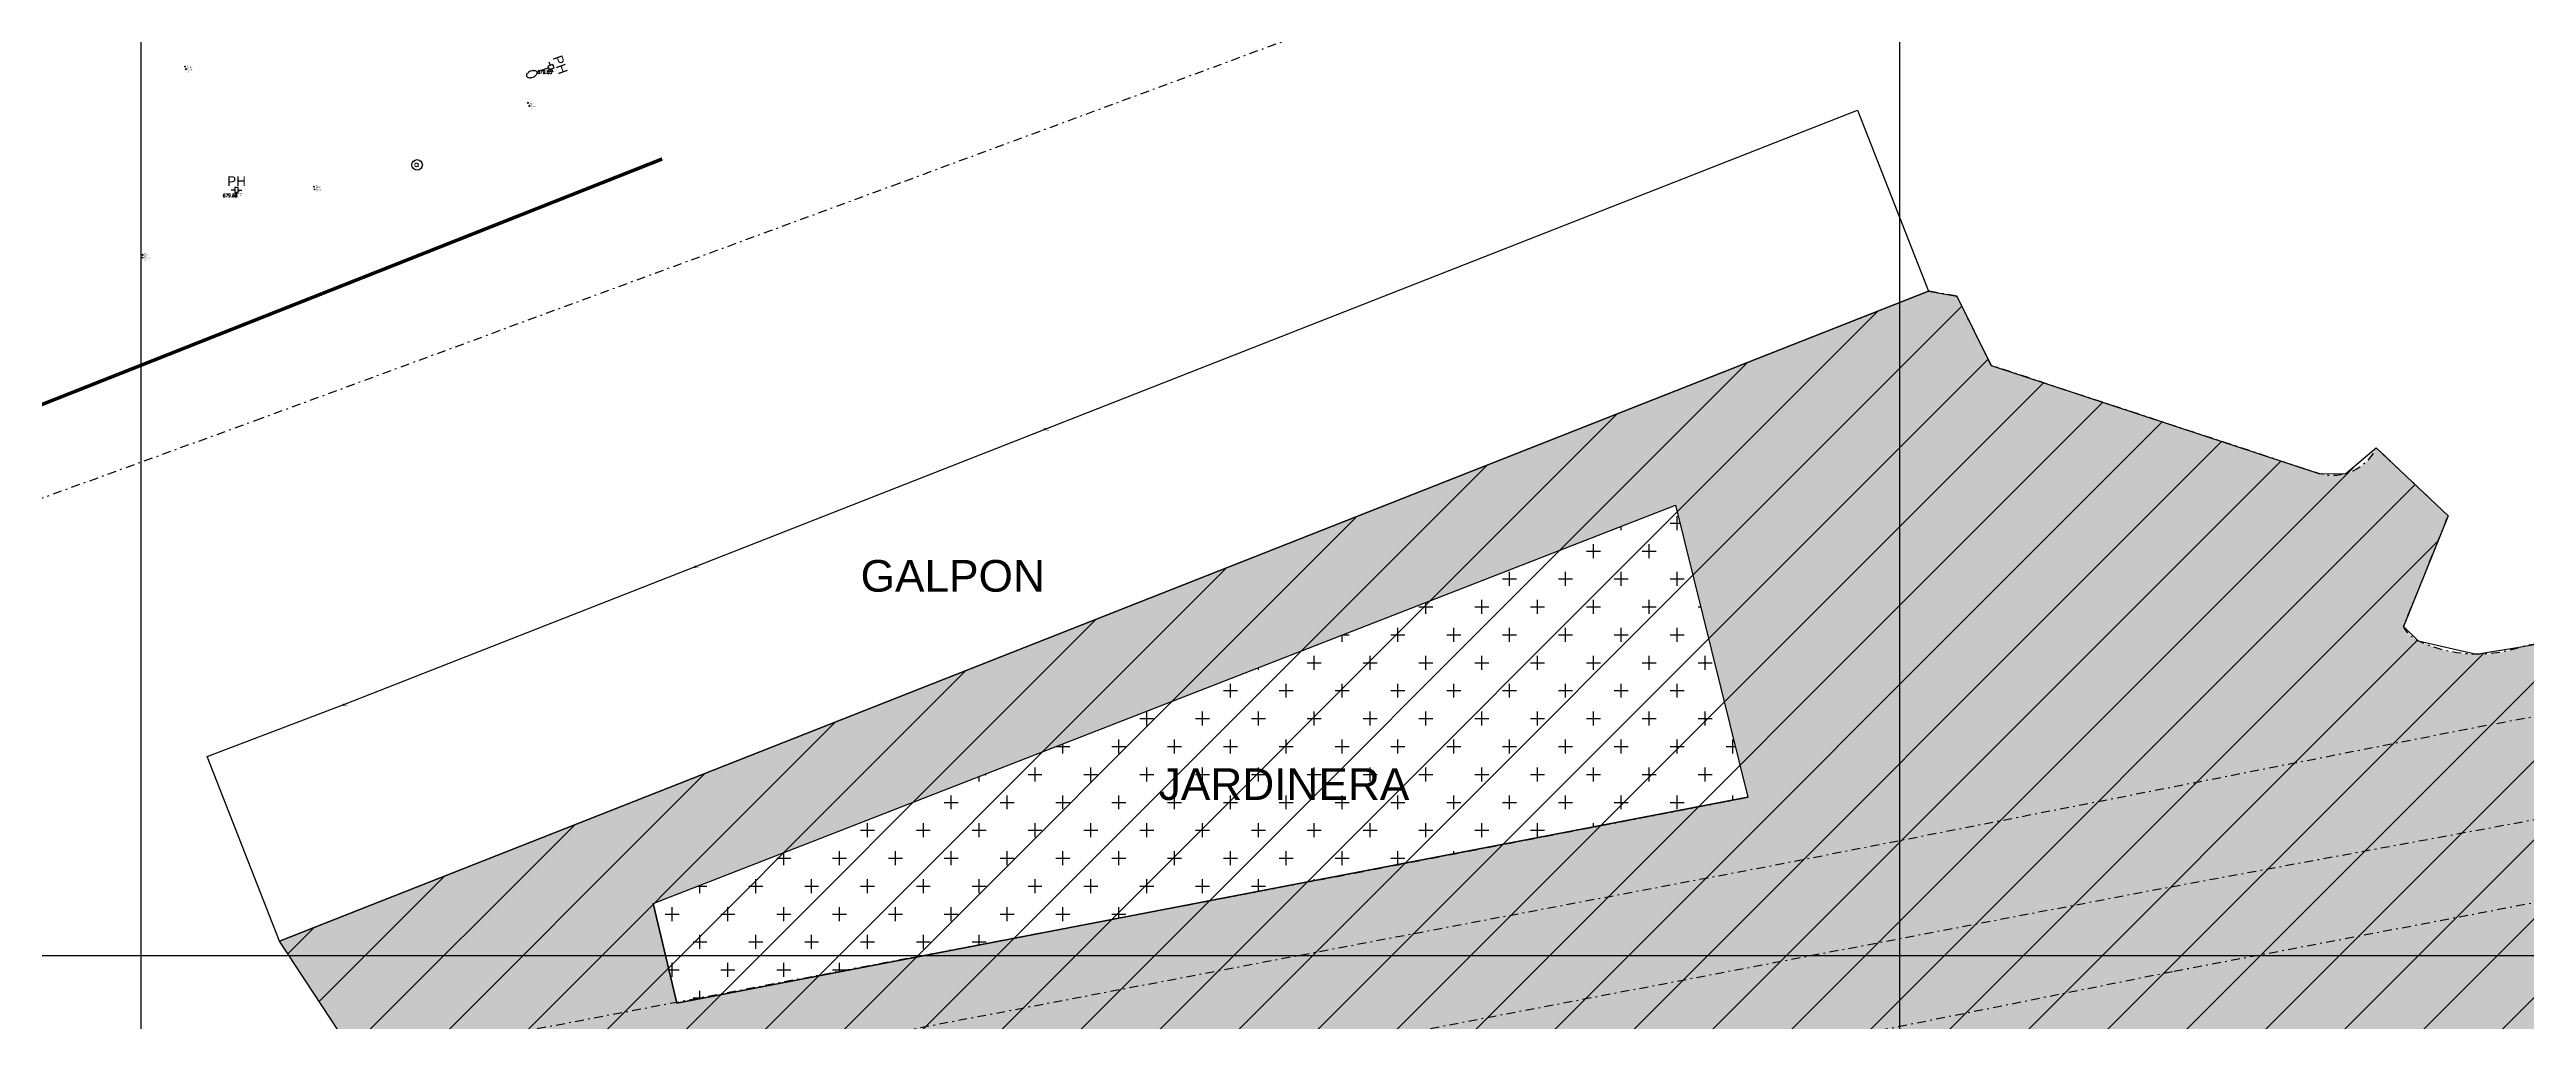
# Model space of a CAD drawing. Extents: x 352140 to 354978, y 6304672 to 6307963.
# Drawn here: x 352594.8 to 352735.6, y 6305396.3 to 6305451.5 of the extents above; entities that cross this region are included whole.
import ezdxf

# ---------------------------------------------------------------- set-up
doc = ezdxf.new("R2010")
doc.units = 0
doc.header["$PDMODE"] = 35
doc.header["$PDSIZE"] = 0.03
for name, pattern in [('DASHED', [19.05, 12.7, -6.35]), ('DIVIDE', [1.25, 0.5, -0.25, 0, -0.25, 0, -0.25]), ('JPG_DASHDOT', [1, 0.5, -0.25, 0, -0.25])]:
    doc.linetypes.add(name, pattern=pattern)
doc.layers.get('0').update_dxf_attribs({"linetype": 'CONTINUOUS'})
for name, color, linetype in [('0-LEVANTAMIENTO 2020.OCT', 211, 'CONTINUOUS'), ('0-LEVANTAMIENTO 2020.SEP', 252, 'CONTINUOUS'), ('00_Demarcacion Existente', 252, 'CONTINUOUS'), ('02_Geo ext_Acotamiento', 7, 'CONTINUOUS'), ('1-coordenadas', 8, 'CONTINUOUS'), ('1-GALPON', 7, 'CONTINUOUS'), ('1-JARDINERA', 7, 'CONTINUOUS'), ('1-LINEA DE CIERRO', 7, 'DIVIDE'), ('1-LINEA EXTERIOR EDIFICIO MADERAS', 252, 'CONTINUOUS'), ('2-ACHURADO JARDINERA', 252, 'CONTINUOUS'), ('2-ACHURADO RADIER', 9, 'CONTINUOUS'), ('2-ACHURADO VEREDA', 252, 'CONTINUOUS'), ('COTA-BLOCK', 4, 'CONTINUOUS'), ('TOP-URB-SOLERAS', 2, 'JPG_DASHDOT'), ('V-NODE - 2013', 4, 'CONTINUOUS'), ('V-NODE-TEXT 2013', 2, 'CONTINUOUS'), ('V-NODE-TEXT5', 5, 'CONTINUOUS'), ('Z-CI', 253, 'CONTINUOUS'), ('Z-PH', 253, 'CONTINUOUS'), ('Z-PHL', 253, 'CONTINUOUS')]:
    doc.layers.add(name, color=color, linetype=linetype)
doc.styles.add('A', font='arial.ttf', dxfattribs={"height": 2})
doc.styles.add('ROMANS', font='romans.shx', dxfattribs={"width": 0.75})
doc.dimstyles.new('Principal', dxfattribs={"dimscale": 0, "dimtxt": 2, "dimasz": 2, "dimexe": 1, "dimexo": 1, "dimtad": 1, "dimrnd": 0.05, "dimzin": 1, "dimtxsty": 'ROMANS', "dimcen": 2.5, "dimclrt": 2, "dimaunit": 2, "dimadec": 0, "dimazin": 0, "dimtfac": 1, "dimtmove": 0, "dimatfit": 3, "dimfxl": 1, "dimfxlon": 1, "dimarcsym": 0})

# ---------------------------------------------------------------- blocks, each defined once
blk = doc.blocks.new('COORDENADAS')
at = {"layer": '1-coordenadas'}
for p, q in [((420, -900.625), (420, -0.625)), ((520, -900.625), (520, -0.625)), ((20, -800.625), (1420, -800.625))]:
    blk.add_line(p, q, dxfattribs=at)
blk = doc.blocks.new('CI')
at = {"layer": 'Z-CI'}
blk.add_circle((0, 0), 1.2, dxfattribs=at)
at = {"layer": 'Z-CI', "style": 'ROMANS'}
blk.add_text('CI', height=0.8, rotation=360, dxfattribs=at).set_placement((-0.58, -0.4))
blk = doc.blocks.new('PHL')
at = {"layer": 'Z-PHL'}
for p, q in [((-0.1, 0.15), (-0.3, 0.15)), ((-0.1, 0.3), (-0.1, 0)), ((0.1, 0.3), (-0.1, 0.3)), ((-0.1, 0), (-0.01, 0)), ((0.01, 0), (0.1, 0)), ((0.1, 0), (0.1, 0.3)), ((0.1, 0.15), (0.3, 0.15)), ((0, 0), (0, -0.71)), ((0, -0.01), (0, -0.2))]:
    blk.add_line(p, q, dxfattribs=at)
blk.add_circle((0, 0), 0.00984, dxfattribs=at)
for centre, radius, start, end in [((0.37, -1.02), 0.543, 166.5212, 180), ((0.37, -1.02), 0.543, 180, 193.4788), ((0.2, -0.98), 0.36, 149.944, 166.5212), ((0.2, -1.06), 0.36, 193.4788, 210.056), ((0.08, -0.91), 0.23, 125.5959, 149.944), ((0.08, -1.13), 0.23, 210.056, 234.4041), ((0.01, -0.81), 0.11, 90, 125.5959), ((0.01, -1.23), 0.11, 234.4041, 270), ((0.01, -0.81), 0.11, 54.4041, 90), ((0.01, -1.23), 0.11, 270, 305.5959), ((-0.06, -0.91), 0.23, 30.056, 54.4041), ((-0.06, -1.13), 0.23, 305.5959, 329.944), ((-0.17, -0.98), 0.36, 13.4788, 30.056), ((-0.17, -1.06), 0.36, 329.944, 346.5212), ((-0.35, -1.02), 0.543, 360, 13.4788), ((-0.35, -1.02), 0.543, 346.5212, 0)]:
    blk.add_arc(centre, radius, start, end, dxfattribs=at)
at = {"layer": 'Z-PHL', "style": 'A'}
blk.add_text('PH', height=0.55, dxfattribs=at).set_placement((-0.48, 0.42))
blk = doc.blocks.new('PH')
at = {"layer": 'Z-PH'}
for p, q in [((-0.1, 0.15), (-0.3, 0.15)), ((-0.1, 0.3), (-0.1, 0)), ((0.1, 0.3), (-0.1, 0.3)), ((-0.1, 0), (-0.01, 0)), ((0.01, 0), (0.1, 0)), ((0.1, 0), (0.1, 0.3)), ((0.1, 0.15), (0.3, 0.15)), ((0, -0.01), (0, -0.2))]:
    blk.add_line(p, q, dxfattribs=at)
blk.add_circle((0, 0), 0.00984, dxfattribs=at)
at = {"layer": 'Z-PH', "style": 'A'}
blk.add_text('PH', height=0.55, dxfattribs=at).set_placement((-0.53, 0.38))
blk = doc.blocks.new('*U213', base_point=(352621.99, 6305448.49))
at = {"layer": 'V-NODE - 2013', "lineweight": -2}
blk.add_point((352621.99, 6305448.49), dxfattribs=at)
at = {"layer": 'V-NODE-TEXT 2013', "linetype": 'ByBlock', "char_height": 0.0635}
for s, insert, attachment_point in [('77', (352622.1, 6305448.52), 7), ('678.12', (352622.1, 6305448.48), 1), ('S', (352622.1, 6305448.38), 1)]:
    blk.add_mtext(s, dxfattribs=dict(at, insert=insert, attachment_point=attachment_point))
blk = doc.blocks.new('*U214', base_point=(352609.83, 6305443.71))
at = {"layer": 'V-NODE - 2013', "lineweight": -2}
blk.add_point((352609.83, 6305443.71), dxfattribs=at)
at = {"layer": 'V-NODE-TEXT 2013', "linetype": 'ByBlock', "char_height": 0.0635}
for s, insert, attachment_point in [('78', (352609.93, 6305443.75), 7), ('677.90', (352609.93, 6305443.71), 1), ('S', (352609.93, 6305443.61), 1)]:
    blk.add_mtext(s, dxfattribs=dict(at, insert=insert, attachment_point=attachment_point))
blk = doc.blocks.new('*U215', base_point=(352600.08, 6305439.84))
at = {"layer": 'V-NODE - 2013', "lineweight": -2}
blk.add_point((352600.08, 6305439.84), dxfattribs=at)
at = {"layer": 'V-NODE-TEXT 2013', "linetype": 'ByBlock', "char_height": 0.0635}
for s, insert, attachment_point in [('80', (352600.18, 6305439.88), 7), ('677.74', (352600.18, 6305439.84), 1), ('S', (352600.18, 6305439.74), 1)]:
    blk.add_mtext(s, dxfattribs=dict(at, insert=insert, attachment_point=attachment_point))
blk = doc.blocks.new('*U225', base_point=(352602.55, 6305450.4))
at = {"layer": 'V-NODE - 2013', "lineweight": -2}
blk.add_point((352602.55, 6305450.4), dxfattribs=at)
at = {"layer": 'V-NODE-TEXT 2013', "linetype": 'ByBlock', "char_height": 0.0635}
for s, insert, attachment_point in [('130', (352602.65, 6305450.43), 7), ('677.80', (352602.65, 6305450.4), 1), ('S', (352602.65, 6305450.29), 1)]:
    blk.add_mtext(s, dxfattribs=dict(at, insert=insert, attachment_point=attachment_point))
blk = doc.blocks.new('*U374', base_point=(352602.5, 6305450.54))
at = {"layer": 'V-NODE - 2013', "lineweight": -2}
blk.add_point((352602.5, 6305450.54), dxfattribs=at)
at = {"layer": 'V-NODE-TEXT 2013', "linetype": 'ByBlock', "char_height": 0.0635}
for s, insert, attachment_point in [('677.64', (352602.6, 6305450.54), 1), ('129', (352602.6, 6305450.57), 7), ('H', (352602.6, 6305450.44), 1)]:
    blk.add_mtext(s, dxfattribs=dict(at, insert=insert, attachment_point=attachment_point))
blk = doc.blocks.new('*U421', base_point=(352622.07, 6305448.32))
at = {"layer": 'V-NODE - 2013', "lineweight": -2}
blk.add_point((352622.07, 6305448.32), dxfattribs=at)
at = {"layer": 'V-NODE-TEXT 2013', "linetype": 'ByBlock', "char_height": 0.0635}
for s, insert, attachment_point in [('A', (352622.17, 6305448.21), 1), ('76', (352622.17, 6305448.35), 7), ('678.00', (352622.17, 6305448.31), 1)]:
    blk.add_mtext(s, dxfattribs=dict(at, insert=insert, attachment_point=attachment_point))
blk = doc.blocks.new('*U422', base_point=(352609.87, 6305443.57))
at = {"layer": 'V-NODE - 2013', "lineweight": -2}
blk.add_point((352609.87, 6305443.57), dxfattribs=at)
at = {"layer": 'V-NODE-TEXT 2013', "linetype": 'ByBlock', "char_height": 0.0635}
for s, insert, attachment_point in [('79', (352609.97, 6305443.6), 7), ('677.76', (352609.97, 6305443.56), 1), ('A', (352609.97, 6305443.46), 1)]:
    blk.add_mtext(s, dxfattribs=dict(at, insert=insert, attachment_point=attachment_point))
blk = doc.blocks.new('*U423', base_point=(352600.08, 6305439.68))
at = {"layer": 'V-NODE - 2013', "lineweight": -2}
blk.add_point((352600.08, 6305439.68), dxfattribs=at)
at = {"layer": 'V-NODE-TEXT 2013', "linetype": 'ByBlock', "char_height": 0.0635}
for s, insert, attachment_point in [('81', (352600.19, 6305439.72), 7), ('677.59', (352600.19, 6305439.68), 1), ('A', (352600.19, 6305439.58), 1)]:
    blk.add_mtext(s, dxfattribs=dict(at, insert=insert, attachment_point=attachment_point))
blk = doc.blocks.new('*U431', base_point=(352605.42, 6305443.38))
at = {"layer": 'V-NODE - 2013', "lineweight": -2}
blk.add_point((352605.42, 6305443.38), dxfattribs=at)
at = {"layer": 'V-NODE-TEXT 2013', "linetype": 'ByBlock', "char_height": 0.0635}
for s, insert, attachment_point in [('61', (352605.52, 6305443.41), 7), ('679.88', (352605.52, 6305443.37), 1), ('°PH', (352605.52, 6305443.27), 1)]:
    blk.add_mtext(s, dxfattribs=dict(at, insert=insert, attachment_point=attachment_point))
blk = doc.blocks.new('*U656', base_point=(352631.51, 6305422.12))
at = {"layer": 'V-NODE-TEXT5', "lineweight": -2}
for p, q in [((352631.47, 6305422.08), (352631.55, 6305422.15)), ((352631.47, 6305422.15), (352631.55, 6305422.08))]:
    blk.add_line(p, q, dxfattribs=at)
blk.add_circle((352631.51, 6305422.12), 0.0254, dxfattribs=at)
at = {"layer": 'V-NODE-TEXT5', "color": 0, "linetype": 'ByBlock', "char_height": 0.0508}
for s, insert, attachment_point in [('617', (352631.57, 6305422.15), 4), ('WGL', (352631.57, 6305422.1), 1)]:
    blk.add_mtext(s, dxfattribs=dict(at, insert=insert, attachment_point=attachment_point))
blk = doc.blocks.new('*U657', base_point=(352651.38, 6305429.92))
at = {"layer": 'V-NODE-TEXT5', "lineweight": -2}
for p, q in [((352651.35, 6305429.89), (352651.42, 6305429.96)), ((352651.35, 6305429.96), (352651.42, 6305429.89))]:
    blk.add_line(p, q, dxfattribs=at)
blk.add_circle((352651.38, 6305429.92), 0.0254, dxfattribs=at)
at = {"layer": 'V-NODE-TEXT5', "color": 0, "linetype": 'ByBlock', "char_height": 0.0508}
for s, insert, attachment_point in [('618', (352651.44, 6305429.96), 4), ('WGL', (352651.44, 6305429.9), 1)]:
    blk.add_mtext(s, dxfattribs=dict(at, insert=insert, attachment_point=attachment_point))
blk = doc.blocks.new('*U658', base_point=(352611.52, 6305414.28))
at = {"layer": 'V-NODE-TEXT5', "lineweight": -2}
for p, q in [((352611.48, 6305414.24), (352611.56, 6305414.31)), ((352611.48, 6305414.31), (352611.56, 6305414.24))]:
    blk.add_line(p, q, dxfattribs=at)
blk.add_circle((352611.52, 6305414.28), 0.0254, dxfattribs=at)
at = {"layer": 'V-NODE-TEXT5', "color": 0, "linetype": 'ByBlock', "char_height": 0.0508}
for s, insert, attachment_point in [('619', (352611.58, 6305414.31), 4), ('WGL', (352611.58, 6305414.26), 1)]:
    blk.add_mtext(s, dxfattribs=dict(at, insert=insert, attachment_point=attachment_point))
blk = doc.blocks.new('*D1356')
at = {"layer": '02_Geo ext_Acotamiento', "color": 0, "lineweight": -2, "transparency": 16777216}
blk.add_line((352474.09, 6305972.2), (352473.12, 6305978.18), dxfattribs=at)
at = {"layer": '02_Geo ext_Acotamiento', "color": 0, "transparency": 16777216}
blk.add_solid([(352473.28, 6305978.21), (352472.95, 6305978.15), (352472.96, 6305979.17)], dxfattribs=at)
at = {"layer": '02_Geo ext_Acotamiento', "color": 2, "transparency": 16777216, "insert": (352474.58, 6305974.84), "char_height": 1, "attachment_point": 5, "rotation": 279.2575, "style": 'ROMANS'}
blk.add_mtext('R765,10', dxfattribs=at)

msp = doc.modelspace()

# ---------------------------------------------------------------- hatches: boundary and pattern name
at = {"layer": '0-LEVANTAMIENTO 2020.OCT'}
h = msp.add_hatch(dxfattribs=at)
h.set_pattern_fill('ANSI31', color=256)
h.paths.add_polyline_path([(353145.758, 6305497.876), (353143.394, 6305507.199), (353058.382, 6305487.892), (353001.864, 6305474.938), (352951.314, 6305463.342), (352910.612, 6305454.161), (352850.569, 6305440.52), (352805.353, 6305430.583), (352769.908, 6305423.921), (352732.876, 6305417.112), (352728.417, 6305418.138), (352731.176, 6305425.01), (352727.087, 6305428.871), (352724.943, 6305427.042), (352705.199, 6305433.549), (352703.247, 6305437.495), (352701.637, 6305437.786), (352607.857, 6305400.821), (352612.725, 6305393.448), (352610.749, 6305389.058), (352611.642, 6305384.925), (352615.033, 6305355.756), (352670.451, 6305366.922), (352719.255, 6305376.912), (352761.019, 6305385.477), (352812.049, 6305395.712), (352858.796, 6305405.308), (352905.963, 6305414.799), (352951.001, 6305423.993), (352999.781, 6305433.872), (353055.242, 6305445.151), (353102.001, 6305454.541), (353152.584, 6305464.876), (353149.9, 6305482.025), (353146.47, 6305493.302)])
at = {"layer": '0-LEVANTAMIENTO 2020.SEP'}
h = msp.add_hatch(dxfattribs=at)
h.set_pattern_fill('ANSI31', color=256)
h.paths.add_polyline_path([(352670.451, 6305366.922), (352615.033, 6305355.756), (352611.642, 6305384.925), (352610.749, 6305389.058), (352612.725, 6305393.448), (352607.857, 6305400.821), (352701.637, 6305437.786), (352703.247, 6305437.495), (352705.199, 6305433.549), (352723.88, 6305427.392), (352725.365, 6305427.402), (352727.087, 6305428.871), (352731.176, 6305425.01), (352728.645, 6305418.705), (352729.479, 6305417.894), (352732.786, 6305417.133), (352735.431, 6305417.582), (352769.908, 6305423.921), (352805.353, 6305430.583), (352850.569, 6305440.52), (352910.612, 6305454.161), (352951.314, 6305463.342), (353001.864, 6305474.938), (353058.382, 6305487.892), (353143.394, 6305507.199), (353145.758, 6305497.876), (353146.47, 6305493.302), (353149.9, 6305482.025), (353152.584, 6305464.876), (353102.001, 6305454.541), (353055.242, 6305445.151), (352999.781, 6305433.872), (352951.001, 6305423.993), (352905.963, 6305414.799), (352858.796, 6305405.308), (352812.049, 6305395.712), (352761.019, 6305385.477), (352719.255, 6305376.912)])
at = {"layer": '1-LINEA EXTERIOR EDIFICIO MADERAS'}
h = msp.add_hatch(dxfattribs=at)
h.set_pattern_fill('ANSI31', color=252, scale=0.5, angle=90)
h.paths.add_polyline_path([(352509.254, 6305464.349), (352489.235, 6305457.311, 0.0065933), (352483.626, 6305455.312, 0.2256718), (352479.522, 6305451.091, 0.3693589), (352482.833, 6305442.806, 0.1056206), (352487.097, 6305441.999), (352494.78, 6305441.975, 0.0227086), (352512.986, 6305443.076, 0.0092448), (352519.629, 6305443.906, 0.0080693), (352526.96, 6305445.081, 0.0077597), (352532.19, 6305446.09, 0.0031683), (352537.058, 6305447.14, 0.0185215), (352547.928, 6305449.983, -0.0004333), (352550.887, 6305450.916, 0.0248304), (352567.437, 6305456.785, 0.0246477), (352573.151, 6305459.473, 0.0650427), (352578.117, 6305463.01, 0.0322699), (352582.068, 6305467.188, 0.06625), (352589.221, 6305481.458, 0.0276416), (352596.216, 6305502.437, 0.0138278), (352598.79, 6305513.005, 0.0188531), (352600.543, 6305523.006, 0.1598312), (352600.113, 6305525.357, 0.0935265), (352598.113, 6305527.807, 0.3807474), (352588.95, 6305527.551), (352586.878, 6305524.749), (352584.88, 6305521.705), (352583.088, 6305518.971), (352579.481, 6305513.484), (352576.46, 6305508.881), (352569.643, 6305498.477), (352565.382, 6305491.97), (352560.315, 6305485.388), (352555.754, 6305481.548), (352539.433, 6305474.882), (352517.803, 6305467.362)])
at = {"layer": '2-ACHURADO JARDINERA'}
h = msp.add_hatch(dxfattribs=at)
h.set_pattern_fill('CROSS', color=256, scale=0.25)
h.paths.add_polyline_path([(352807.58, 6305421.813), (352857.313, 6305432.478), (352902.068, 6305442.569), (352944.352, 6305451.754), (352994.7, 6305463.164), (353046.903, 6305475.514), (353092.39, 6305485.729), (353145.758, 6305497.876), (353144.258, 6305503.395), (353100.244, 6305493.41), (353059.279, 6305483.986), (353001.811, 6305470.928), (352950.675, 6305459.264), (352912.85, 6305450.546), (352850.724, 6305436.562), (352806.099, 6305426.903), (352769.806, 6305419.924), (352732.226, 6305412.88), (352692.279, 6305405.033), (352665.568, 6305399.969), (352618.739, 6305391.031, 0.3546275), (352616.291, 6305386.209), (352665.262, 6305394.306), (352713.933, 6305403.621), (352757.54, 6305411.682)])
h = msp.add_hatch(dxfattribs=at)
h.set_pattern_fill('CROSS', color=256, scale=0.25)
edge = h.paths.add_edge_path()
edge.add_line((353143.074, 6305480.003), (353148.882, 6305481.723))
edge.add_line((353148.882, 6305481.723), (353146.47, 6305493.302))
edge.add_line((353146.47, 6305493.302), (353093.152, 6305481.277))
edge.add_line((353093.152, 6305481.277), (353048.229, 6305470.72))
edge.add_line((353048.229, 6305470.72), (352995.652, 6305458.757))
edge.add_line((352995.652, 6305458.757), (352945.972, 6305447.39))
edge.add_line((352945.972, 6305447.39), (352902.832, 6305437.649))
edge.add_line((352902.832, 6305437.649), (352858.107, 6305427.58))
edge.add_line((352858.107, 6305427.58), (352808.548, 6305416.922))
edge.add_line((352808.548, 6305416.922), (352758.228, 6305407.22))
edge.add_line((352758.228, 6305407.22), (352715.498, 6305399.08))
edge.add_line((352715.498, 6305399.08), (352666.18, 6305389.17))
edge.add_line((352666.18, 6305389.17), (352630.985, 6305382.073))
edge.add_arc((352633.263, 6305369.826), 12.457, 100.5388, 166.14072)
edge.add_arc((352624.225, 6305372.056), 3.148, 166.14072, 234.20619)
edge.add_arc((352627.06, 6305380.902), 12.321, 247.69739, 283.87849)
edge.add_line((352630.015, 6305368.941), (352668.694, 6305376.743))
edge.add_line((352668.694, 6305376.743), (352717.109, 6305386.55))
edge.add_line((352717.109, 6305386.55), (352759.295, 6305395.212))
edge.add_line((352759.295, 6305395.212), (352809.818, 6305405.374))
edge.add_line((352809.818, 6305405.374), (352905.734, 6305424.801))
edge.add_line((352905.734, 6305424.801), (352948.975, 6305433.696))
edge.add_line((352948.975, 6305433.696), (352998.108, 6305443.775))
edge.add_line((352998.108, 6305443.775), (353052.822, 6305454.779))
edge.add_line((353052.822, 6305454.779), (353064.913, 6305457.319))
edge.add_line((353064.913, 6305457.319), (353066.254, 6305457.586))
edge.add_line((353066.254, 6305457.586), (353114.574, 6305471.872))
edge.add_line((353114.574, 6305471.872), (353143.074, 6305480.003))
h = msp.add_hatch(dxfattribs=at)
h.set_pattern_fill('CROSS', color=256, scale=0.25)
h.paths.add_polyline_path([(352629.111, 6305402.964), (352630.45, 6305397.3), (352691.355, 6305408.999), (352687.245, 6305425.612)])
at = {"layer": '2-ACHURADO RADIER'}
h = msp.add_hatch(color=256, dxfattribs=at)
h.dxf.hatch_style = 1
edge = h.paths.add_edge_path()
edge.add_line((353066.254, 6305457.586), (353114.574, 6305471.872))
edge.add_line((353114.574, 6305471.872), (353143.074, 6305480.003))
edge.add_line((353143.074, 6305480.003), (353149.8, 6305481.995))
edge.add_line((353149.8, 6305481.995), (353149.8, 6305481.925))
edge.add_line((353149.8, 6305481.925), (353149.906, 6305481.925))
edge.add_line((353149.906, 6305481.925), (353150.383, 6305474.586))
edge.add_line((353150.383, 6305474.586), (353150.289, 6305474.586))
edge.add_line((353150.289, 6305474.586), (353150.289, 6305474.466))
edge.add_line((353150.289, 6305474.466), (353150.389, 6305474.486))
edge.add_line((353150.389, 6305474.486), (353152.584, 6305464.876))
edge.add_line((353152.584, 6305464.876), (353102.001, 6305454.541))
edge.add_line((353102.001, 6305454.541), (353055.242, 6305445.151))
edge.add_line((353055.242, 6305445.151), (352999.781, 6305433.872))
edge.add_line((352999.781, 6305433.872), (352951.001, 6305423.993))
edge.add_line((352951.001, 6305423.993), (352905.963, 6305414.799))
edge.add_line((352905.963, 6305414.799), (352861.036, 6305405.712))
edge.add_line((352861.036, 6305405.712), (352858.796, 6305405.308))
edge.add_line((352858.796, 6305405.308), (352812.049, 6305395.712))
edge.add_line((352812.049, 6305395.712), (352761.019, 6305385.477))
edge.add_line((352761.019, 6305385.477), (352719.255, 6305376.912))
edge.add_line((352719.255, 6305376.912), (352670.451, 6305366.922))
edge.add_line((352670.451, 6305366.922), (352615.033, 6305355.756))
edge.add_line((352615.033, 6305355.756), (352611.642, 6305384.925))
edge.add_arc((352617.958, 6305388.453), 7.235, 136.33294, 209.18376, ccw=False)
edge.add_line((352612.725, 6305393.448), (352607.857, 6305400.821))
edge.add_line((352607.857, 6305400.821), (352701.637, 6305437.786))
edge.add_line((352701.637, 6305437.786), (352703.247, 6305437.495))
edge.add_line((352703.247, 6305437.495), (352705.199, 6305433.549))
edge.add_line((352705.199, 6305433.549), (352723.88, 6305427.392))
edge.add_arc((352724.605, 6305430.037), 2.742, 254.67721, 334.83908)
edge.add_line((352727.087, 6305428.871), (352731.176, 6305425.01))
edge.add_line((352731.176, 6305425.01), (352728.645, 6305418.705))
edge.add_arc((352730.267, 6305419.538), 1.823, 207.19629, 244.4058)
edge.add_arc((352732.83, 6305424.89), 7.757, 244.4058, 289.59288)
edge.add_line((352735.431, 6305417.582), (352769.908, 6305423.921))
edge.add_line((352769.908, 6305423.921), (352805.353, 6305430.583))
edge.add_line((352805.353, 6305430.583), (352850.569, 6305440.52))
edge.add_line((352850.569, 6305440.52), (352910.612, 6305454.161))
edge.add_line((352910.612, 6305454.161), (352951.314, 6305463.342))
edge.add_line((352951.314, 6305463.342), (353001.864, 6305474.938))
edge.add_line((353001.864, 6305474.938), (353058.382, 6305487.892))
edge.add_line((353058.382, 6305487.892), (353099.33, 6305497.28))
edge.add_line((353099.33, 6305497.28), (353143.394, 6305507.199))
edge.add_line((353143.394, 6305507.199), (353144.258, 6305503.395))
edge.add_line((353144.258, 6305503.395), (353100.244, 6305493.41))
edge.add_line((353100.244, 6305493.41), (353059.279, 6305483.986))
edge.add_line((353059.279, 6305483.986), (353001.811, 6305470.928))
edge.add_line((353001.811, 6305470.928), (352950.675, 6305459.264))
edge.add_line((352950.675, 6305459.264), (352912.85, 6305450.546))
edge.add_line((352912.85, 6305450.546), (352850.724, 6305436.562))
edge.add_line((352850.724, 6305436.562), (352806.099, 6305426.903))
edge.add_line((352806.099, 6305426.903), (352769.806, 6305419.924))
edge.add_line((352769.806, 6305419.924), (352732.226, 6305412.88))
edge.add_line((352732.226, 6305412.88), (352692.279, 6305405.033))
edge.add_line((352692.279, 6305405.033), (352665.568, 6305399.969))
edge.add_line((352665.568, 6305399.969), (352618.739, 6305391.031))
edge.add_arc((352620.487, 6305387.111), 4.292, 114.03251, 192.13612)
edge.add_line((352616.291, 6305386.209), (352665.262, 6305394.306))
edge.add_line((352665.262, 6305394.306), (352713.933, 6305403.621))
edge.add_line((352713.933, 6305403.621), (352757.54, 6305411.682))
edge.add_line((352757.54, 6305411.682), (352807.58, 6305421.813))
edge.add_line((352807.58, 6305421.813), (352857.313, 6305432.478))
edge.add_line((352857.313, 6305432.478), (352902.068, 6305442.569))
edge.add_line((352902.068, 6305442.569), (352944.352, 6305451.754))
edge.add_line((352944.352, 6305451.754), (352994.7, 6305463.164))
edge.add_line((352994.7, 6305463.164), (353046.903, 6305475.514))
edge.add_line((353046.903, 6305475.514), (353092.39, 6305485.729))
edge.add_line((353092.39, 6305485.729), (353145.758, 6305497.876))
edge.add_line((353145.758, 6305497.876), (353146.47, 6305493.302))
edge.add_line((353146.47, 6305493.302), (353093.152, 6305481.277))
edge.add_line((353093.152, 6305481.277), (353048.229, 6305470.72))
edge.add_line((353048.229, 6305470.72), (352995.652, 6305458.757))
edge.add_line((352995.652, 6305458.757), (352945.972, 6305447.39))
edge.add_line((352945.972, 6305447.39), (352902.832, 6305437.649))
edge.add_line((352902.832, 6305437.649), (352858.107, 6305427.58))
edge.add_line((352858.107, 6305427.58), (352808.548, 6305416.922))
edge.add_line((352808.548, 6305416.922), (352758.228, 6305407.22))
edge.add_line((352758.228, 6305407.22), (352715.498, 6305399.08))
edge.add_line((352715.498, 6305399.08), (352666.18, 6305389.17))
edge.add_line((352666.18, 6305389.17), (352630.985, 6305382.073))
edge.add_arc((352633.263, 6305369.826), 12.457, 100.5388, 166.14072)
edge.add_arc((352624.225, 6305372.056), 3.148, 166.14072, 234.20619)
edge.add_arc((352627.06, 6305380.902), 12.321, 247.69739, 283.87849)
edge.add_line((352630.015, 6305368.941), (352668.694, 6305376.743))
edge.add_line((352668.694, 6305376.743), (352717.109, 6305386.55))
edge.add_line((352717.109, 6305386.55), (352759.295, 6305395.212))
edge.add_line((352759.295, 6305395.212), (352809.818, 6305405.374))
edge.add_line((352809.818, 6305405.374), (352905.734, 6305424.801))
edge.add_line((352905.734, 6305424.801), (352948.975, 6305433.696))
edge.add_line((352948.975, 6305433.696), (352998.108, 6305443.775))
edge.add_line((352998.108, 6305443.775), (353052.822, 6305454.779))
edge.add_line((353052.822, 6305454.779), (353064.913, 6305457.319))
edge.add_line((353064.913, 6305457.319), (353066.254, 6305457.586))
h.paths.add_polyline_path([(352629.111, 6305402.964), (352687.245, 6305425.612), (352691.355, 6305408.999), (352630.45, 6305397.3)], flags=16)
at = {"layer": '2-ACHURADO VEREDA'}
h = msp.add_hatch(dxfattribs=at)
h.set_pattern_fill('ANSI32', color=256, scale=0.09)
edge = h.paths.add_edge_path()
edge.add_line((352494.157, 6305418.53), (352488.941, 6305416.427))
edge.add_line((352488.941, 6305416.427), (352489.942, 6305414.484))
edge.add_arc((352490.824, 6305415.746), 1.539, 235.04598, 265.5321)
edge.add_line((352490.704, 6305414.211), (352494.697, 6305415.812))
edge.add_line((352494.697, 6305415.812), (352494.552, 6305416.257))
edge.add_line((352494.552, 6305416.257), (352502.709, 6305419.494))
edge.add_line((352502.709, 6305419.494), (352512.363, 6305423.326))
edge.add_line((352512.363, 6305423.326), (352522.849, 6305427.501))
edge.add_line((352522.849, 6305427.501), (352532.385, 6305431.239))
edge.add_line((352532.385, 6305431.239), (352541.168, 6305434.704))
edge.add_line((352541.168, 6305434.704), (352560.355, 6305442.352))
edge.add_line((352560.355, 6305442.352), (352574.057, 6305447.661))
edge.add_line((352574.057, 6305447.661), (352586.18, 6305452.427))
edge.add_line((352586.18, 6305452.427), (352599.796, 6305457.878))
edge.add_line((352599.796, 6305457.878), (352599.983, 6305460.901))
edge.add_line((352599.983, 6305460.901), (352599.939, 6305461.036))
edge.add_line((352599.939, 6305461.036), (352596.032, 6305459.42))
edge.add_line((352596.032, 6305459.42), (352585.207, 6305455.053))
edge.add_line((352585.207, 6305455.053), (352572.313, 6305449.916))
edge.add_line((352572.313, 6305449.916), (352559.381, 6305444.752))
edge.add_line((352559.381, 6305444.752), (352540.705, 6305437.224))
edge.add_line((352540.705, 6305437.224), (352531.498, 6305433.526))
edge.add_line((352531.498, 6305433.526), (352522.742, 6305429.978))
edge.add_line((352522.742, 6305429.978), (352511.784, 6305425.587))
edge.add_line((352511.784, 6305425.587), (352506.646, 6305423.549))
edge.add_line((352506.646, 6305423.549), (352502.028, 6305421.704))
edge.add_line((352502.028, 6305421.704), (352494.812, 6305418.794))
edge.add_line((352494.812, 6305418.794), (352495.181, 6305417.883))
edge.add_line((352495.181, 6305417.883), (352494.537, 6305417.593))
edge.add_line((352494.537, 6305417.593), (352494.157, 6305418.53))

# ---------------------------------------------------------------- linework, layer by layer
at = {"layer": '0-LEVANTAMIENTO 2020.SEP', "flags": 128}
msp.add_lwpolyline([(352670.451, 6305366.922), (352615.033, 6305355.756), (352611.642, 6305384.925), (352610.749, 6305389.058), (352612.725, 6305393.448), (352607.857, 6305400.821), (352701.637, 6305437.786), (352703.247, 6305437.495), (352705.199, 6305433.549), (352723.88, 6305427.392), (352725.365, 6305427.402), (352727.087, 6305428.871), (352731.176, 6305425.01), (352728.645, 6305418.705), (352729.479, 6305417.894), (352732.786, 6305417.133), (352735.431, 6305417.582), (352769.908, 6305423.921), (352805.353, 6305430.583), (352850.569, 6305440.52), (352910.612, 6305454.161)], dxfattribs=at)
at = {"layer": '00_Demarcacion Existente', "const_width": 0.2, "flags": 128}
msp.add_lwpolyline([(352527.992, 6305405.067), (352629.625, 6305445.294)], dxfattribs=at)
at = {"layer": '1-GALPON', "flags": 128}
msp.add_lwpolyline([(352607.857, 6305400.821), (352603.746, 6305411.32), (352611.52, 6305414.275), (352631.51, 6305422.118), (352697.598, 6305448.072), (352701.637, 6305437.786)], close=True, dxfattribs=at)
at = {"layer": '1-JARDINERA'}
for p, q in [((352629.111, 6305402.964), (352687.245, 6305425.612)), ((352687.245, 6305425.612), (352691.355, 6305408.999))]:
    msp.add_line(p, q, dxfattribs=at)
at = {"layer": '1-JARDINERA', "flags": 128}
msp.add_lwpolyline([(352629.111, 6305402.964), (352630.45, 6305397.3), (352691.355, 6305408.999)], dxfattribs=at)
at = {"layer": '2-ACHURADO RADIER'}
msp.add_lwpolyline([(352629.111, 6305402.964), (352687.245, 6305425.612), (352691.355, 6305408.999), (352630.45, 6305397.3)], close=True, dxfattribs=at)
at = {"layer": 'TOP-URB-SOLERAS'}
for p, q in [((352672.764, 6305454.867), (352643.093, 6305443.905)), ((352643.093, 6305443.905), (352606.83, 6305430.535)), ((352703.247, 6305437.495), (352701.637, 6305437.786)), ((352606.83, 6305430.535), (352572.375, 6305418.011)), ((352758.228, 6305407.22), (352715.498, 6305399.08)), ((352715.498, 6305399.08), (352666.18, 6305389.17))]:
    msp.add_line(p, q, dxfattribs=at)
at = {"layer": 'TOP-URB-SOLERAS', "flags": 128}
for points in [[(353143.394, 6305507.199), (353099.33, 6305497.28), (353058.382, 6305487.892), (353001.864, 6305474.938), (352951.314, 6305463.342), (352910.612, 6305454.161), (352850.569, 6305440.52), (352805.353, 6305430.583), (352769.908, 6305423.921), (352735.431, 6305417.582, -0.1997611), (352729.479, 6305417.894, -0.1637989), (352728.645, 6305418.705), (352731.176, 6305425.01), (352727.087, 6305428.871, -0.3647703), (352723.88, 6305427.392), (352705.199, 6305433.549), (352703.247, 6305437.495)], [(353145.758, 6305497.876), (353092.39, 6305485.729), (353046.903, 6305475.514), (352994.7, 6305463.164), (352944.352, 6305451.754), (352902.068, 6305442.569), (352857.313, 6305432.478), (352807.58, 6305421.813), (352757.54, 6305411.682), (352713.933, 6305403.621), (352665.262, 6305394.306), (352616.291, 6305386.209, -0.3546275), (352618.739, 6305391.031), (352665.568, 6305399.969), (352692.279, 6305405.033), (352732.226, 6305412.88), (352769.806, 6305419.924), (352806.099, 6305426.903), (352850.724, 6305436.562), (352912.85, 6305450.546), (352950.675, 6305459.264), (353001.811, 6305470.928), (353059.279, 6305483.986), (353100.244, 6305493.41), (353144.258, 6305503.395)], [(353152.584, 6305464.876), (353102.001, 6305454.541), (353055.242, 6305445.151), (352999.781, 6305433.872), (352951.001, 6305423.993), (352905.963, 6305414.799), (352861.036, 6305405.712), (352858.796, 6305405.308), (352812.049, 6305395.712), (352761.019, 6305385.477), (352719.255, 6305376.912), (352670.451, 6305366.922), (352615.033, 6305355.756), (352611.642, 6305384.925, -0.3681136), (352613.47, 6305394.127), (352664.648, 6305403.861), (352691.355, 6305408.999)]]:
    msp.add_lwpolyline(points, format="xyb", dxfattribs=at)

# ---------------------------------------------------------------- block references
at = {"color": 252, "linetype": 'DASHED'}
msp.add_blockref('COORDENADAS', (352180, 6306200.625), dxfattribs=at)
for name, p in [('*U374', (352602.496, 6305450.542)), ('*U225', (352602.55, 6305450.4)), ('*U213', (352621.991, 6305448.486)), ('*U421', (352622.067, 6305448.316)), ('*U431', (352605.417, 6305443.376)), ('*U214', (352609.825, 6305443.715)), ('*U422', (352609.866, 6305443.569)), ('*U215', (352600.076, 6305439.845)), ('*U423', (352600.084, 6305439.685)), ('*U657', (352651.382, 6305429.922)), ('*U656', (352631.51, 6305422.118)), ('*U658', (352611.52, 6305414.275))]:
    msp.add_blockref(name, p)
at = {"layer": 'Z-CI', "xscale": 0.25, "yscale": 0.25, "zscale": 0.25, "rotation": 359.0901018221344}
msp.add_blockref('CI', (352615.687, 6305444.956), dxfattribs=at)
at = {"layer": 'Z-PH'}
msp.add_blockref('PH', (352605.417, 6305443.376), dxfattribs=at)
at = {"layer": 'Z-PHL', "rotation": 289.682632923532}
msp.add_blockref('PHL', (352623.164, 6305450.471), dxfattribs=at)

# ---------------------------------------------------------------- texts
at = {"layer": '1-LINEA DE CIERRO', "style": 'A'}
for s, p in [('GALPON', (352640.906, 6305420.691)), ('JARDINERA', (352657.858, 6305408.85))]:
    msp.add_text(s, height=1.8, dxfattribs=at).set_placement(p)
at = {"layer": 'COTA-BLOCK', "style": 'ROMANS', "width": 0.8}
for s, p in [(' 679.85', (352622.404, 6305450.14)), (' 679.88', (352604.517, 6305443.114))]:
    msp.add_text(s, height=0.2, dxfattribs=at).set_placement(p)

# ---------------------------------------------------------------- dimensions: what is measured, and where the dimension line sits
at = {"layer": '02_Geo ext_Acotamiento'}
dim = msp.add_radius_dim(center=(352596.042, 6305224.025), mpoint=(352472.958, 6305979.166), dimstyle='Principal', override={"dimscale": 0, "dimaunit": 0, "dimfxl": 0.22, "dimarcsym": 1}, dxfattribs=at)
dim.commit()
dim.dimension.update_dxf_attribs({"geometry": '*D1356', "text_midpoint": (352473.686, 6305974.698), "dimtype": 164})

doc.saveas('drawing.dxf')
